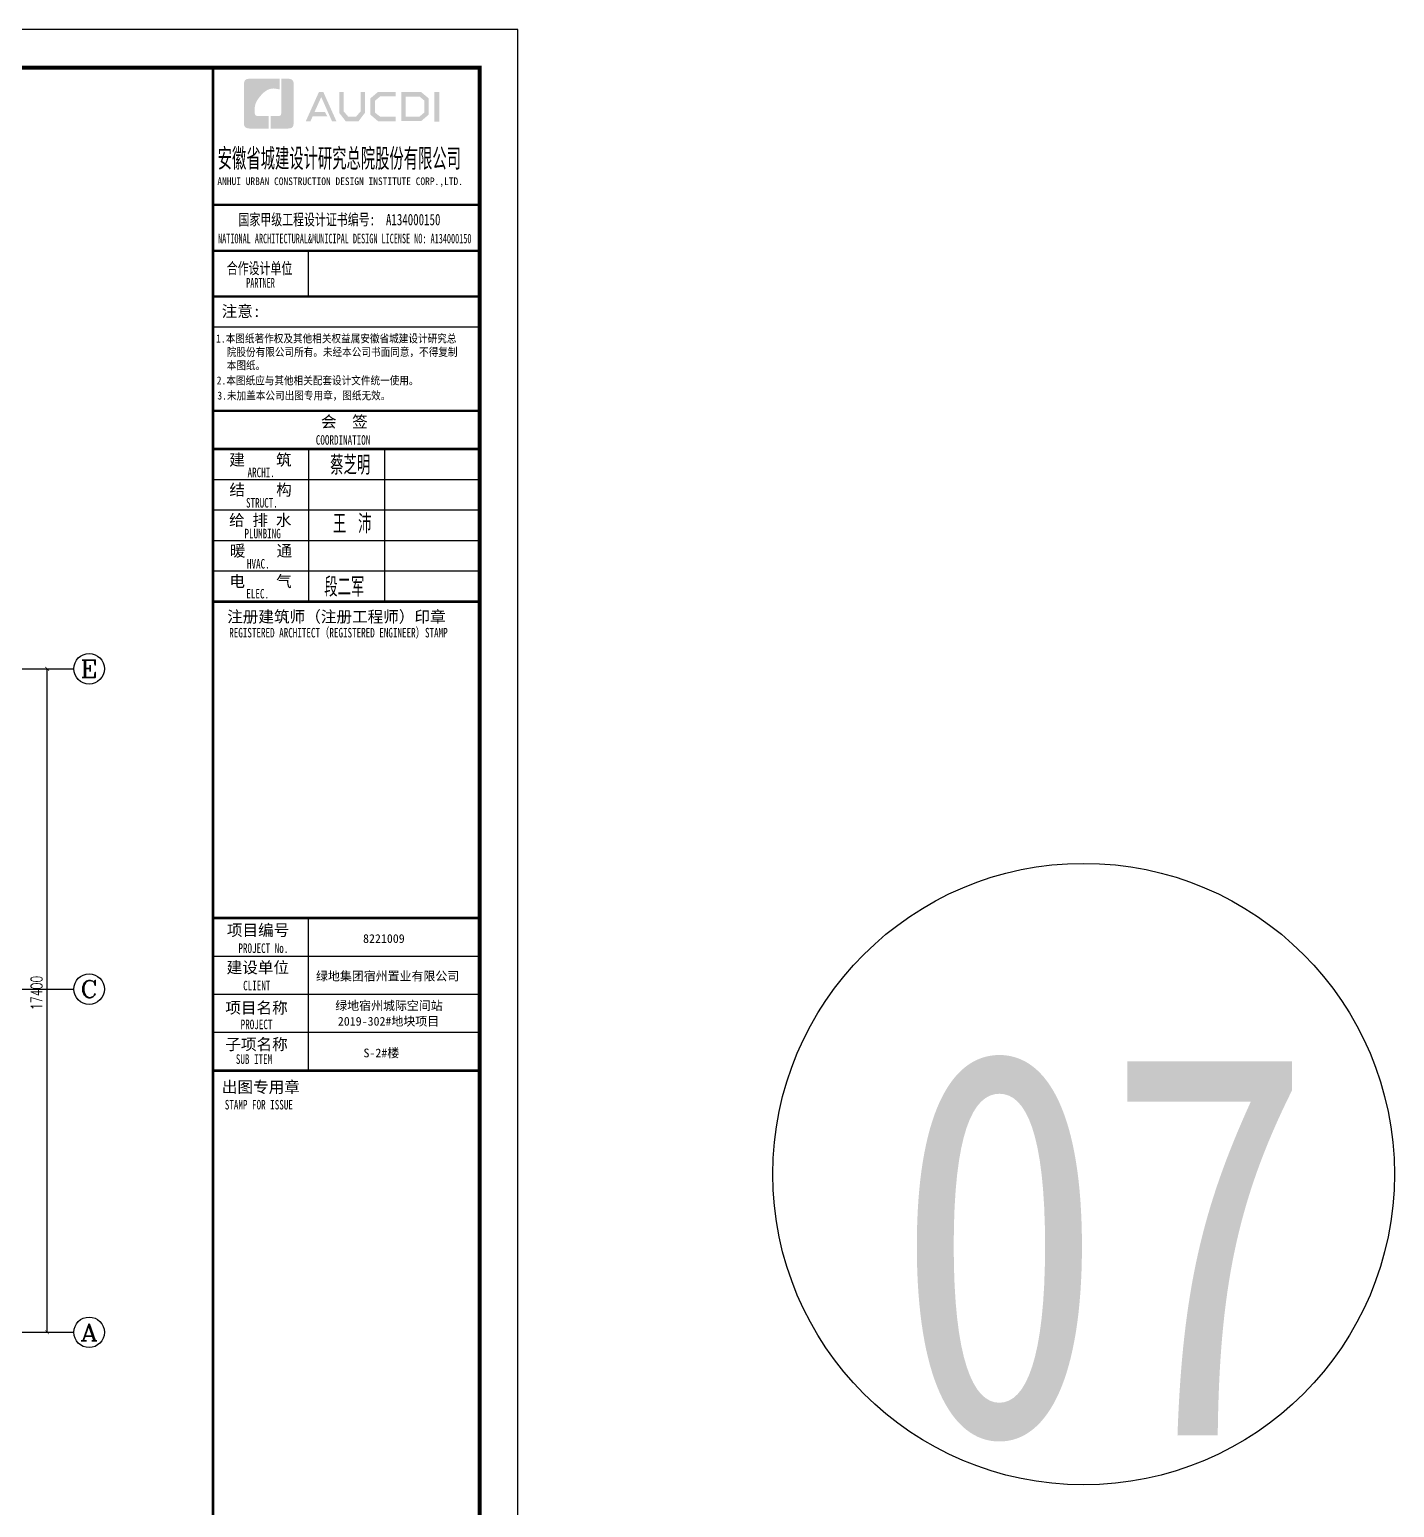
# Model space of a CAD drawing. Extents: x 169490 to 7584583, y -2399407 to 1374371.
# Drawn here: x 1778595 to 1814379, y 738790 to 777546 of the extents above; entities that cross this region are included whole.
import ezdxf
from ezdxf.enums import TextEntityAlignment as Align

# ---------------------------------------------------------------- set-up
doc = ezdxf.new("R2010")
doc.units = 0
doc.header["$LTSCALE"] = 100
doc.layers.get('0').update_dxf_attribs({"linetype": 'CONTINUOUS'})
doc.layers.get('DEFPOINTS').update_dxf_attribs({"linetype": 'CONTINUOUS'})
for name, color, linetype in [('AXIS', 3, 'CONTINUOUS'), ('AXIS_TEXT', 4, 'CONTINUOUS'), ('C-AXIS(轴号)', 3, 'CONTINUOUS'), ('C-AXIS-T(字)', 7, 'CONTINUOUS'), ('TEXT', 7, 'CONTINUOUS'), ('图框', 140, 'CONTINUOUS'), ('图签文字', 147, 'CONTINUOUS')]:
    doc.layers.add(name, color=color, linetype=linetype)
doc.layers.add('图签', color=147, linetype='CONTINUOUS', lineweight=18)
doc.layers.add('砼柱', color=2, linetype='CONTINUOUS', lineweight=35)
doc.styles.add('_TCH_AXIS', font='COMPLEX', dxfattribs={"bigfont": 'GBCBIG'})
doc.styles.add('_TCH_DIM_T3', font='SIMPLEX.shx', dxfattribs={"width": 0.705882, "bigfont": 'GBCBIG.shx'})
doc.styles.add('COMPLEX', font='COMPLEX')
doc.styles.add('HT', font='simhei.ttf')
doc.styles.add('宋体', font='')
doc.styles.add('建筑图签-1', font='simhei.ttf', dxfattribs={"width": 0.7})
doc.styles.add('建筑图签-2', font='TXT.shx', dxfattribs={"width": 0.5, "bigfont": 'HZTXT.shx'})
doc.styles.add('黑体', font='simhei.ttf', dxfattribs={"width": 0.7})
doc.styles.get('宋体').set_extended_font_data('SimSun')
doc.dimstyles.new('_TCH_ARCH&&100', dxfattribs={"dimtxt": 297.5, "dimasz": 100, "dimexe": 250, "dimexo": 300, "dimgap": 100, "dimtad": 1, "dimdec": 0, "dimzin": 0, "dimdsep": 46, "dimtxsty": '_TCH_DIM_T3', "dimblk": 'ARCHTICK', "dimcen": 0.09, "dimclrt": 7, "dimazin": 2, "dimtfac": 1, "dimtdec": 0, "dimtix": 1, "dimtmove": 2, "dimatfit": 3, "dimfxl": 1, "dimtolj": 1, "dimtzin": 0, "dimarcsym": 0})

# ---------------------------------------------------------------- blocks, each defined once
blk = doc.blocks.new('_ARCHTICK')
at = {"const_width": 0.15}
blk.add_lwpolyline([(-0.5, -0.5), (0.5, 0.5)], dxfattribs=at)
blk = doc.blocks.new('*D1804')
at = {"layer": 'AXIS', "color": 0, "lineweight": -2, "transparency": 16777216}
for p, q in [((1776056, 760783), (1779306, 760783)), ((1779056, 743383), (1779056, 760783)), ((1776056, 743383), (1779306, 743383))]:
    blk.add_line(p, q, dxfattribs=at)
at = {"layer": 'DEFPOINTS', "color": 0, "transparency": 16777216}
for p in [(1775756, 760783), (1779056, 760783), (1775756, 743383)]:
    blk.add_point(p, dxfattribs=at)
at = {"layer": 'AXIS', "color": 0, "lineweight": -2, "transparency": 16777216, "xscale": 100, "yscale": 100, "zscale": 100}
for p, rotation in [((1779056, 760783), 90), ((1779056, 743383), 270)]:
    blk.add_blockref('_ARCHTICK', p, dxfattribs=dict(at, rotation=rotation))
at = {"layer": 'AXIS', "color": 7, "transparency": 16777216, "insert": (1778781, 752283), "char_height": 297.5, "attachment_point": 5, "rotation": 90, "style": '_TCH_DIM_T3'}
blk.add_mtext('\\A1;17400', dxfattribs=at)
blk = doc.blocks.new('_AXISO')
blk.add_circle((0, 0), 0.5)
at = {"layer": 'AXIS_TEXT', "style": 'COMPLEX', "width": 1.041667}
blk.add_attdef('A', text='', height=0.56, dxfattribs=at).set_placement((-0.25, -0.28), (0.25, -0.28), align=Align.FIT)
blk = doc.blocks.new('院标1')
h = blk.add_hatch(color=150)
h.dxf.hatch_style = 1
h.set_gradient(color1=(33, 113, 253), color2=(33, 113, 253), tint=1, name='INVCURVED')
edge = h.paths.add_edge_path()
edge.add_spline(control_points=[(116373, 648379), (116379, 648379), (116382, 648379), (116391, 648379), (116391, 648379), (116391, 648379), (116616, 648379), (116616, 648379), (116616, 648379), (116616, 648379), (116616, 648054), (116616, 648054), (116616, 648054), (116616, 648054), (116108, 648054), (116108, 648054), (116108, 648054), (116028, 648054), (115963, 648111), (115963, 648199), (115963, 648199), (115963, 648199), (115963, 649215), (115963, 649215), (115963, 649215), (115963, 649295), (116018, 649360), (116108, 649360), (116108, 649360), (116108, 649360), (116897, 649360), (116897, 649360), (116897, 649360), (116897, 649360), (116897, 649080), (116897, 649080), (116897, 649080), (116897, 649080), (116566, 649140), (116356, 648859), (116356, 648859), (116245, 648719), (116240, 648545), (116247, 648466), (116247, 648466), (116254, 648386), (116247, 648466), (116247, 648466), (116247, 648466), (116247, 648466), (116258, 648374), (116373, 648379)], knot_values=[0, 0, 0, 0, 0.071429, 0.071429, 0.071429, 0.107143, 0.142857, 0.142857, 0.142857, 0.178571, 0.214286, 0.214286, 0.214286, 0.25, 0.285714, 0.285714, 0.285714, 0.321429, 0.357143, 0.357143, 0.357143, 0.392857, 0.428571, 0.428571, 0.428571, 0.464286, 0.5, 0.5, 0.5, 0.535714, 0.571429, 0.571429, 0.571429, 0.607143, 0.642857, 0.642857, 0.642857, 0.678571, 0.714286, 0.714286, 0.714286, 0.75, 0.785714, 0.785714, 0.785714, 0.821429, 0.857143, 0.857143, 0.857143, 0.928571, 1, 1, 1, 1], degree=3, periodic=0)
h = blk.add_hatch(color=150)
h.dxf.hatch_style = 1
h.set_gradient(color1=(33, 113, 253), color2=(33, 113, 253), tint=1, name='INVCURVED')
edge = h.paths.add_edge_path()
edge.add_spline(control_points=[(117268, 649215), (117268, 649215), (117268, 648199), (117268, 648199), (117268, 648199), (117268, 648114), (117212, 648054), (117123, 648054), (117123, 648054), (117123, 648054), (116663, 648054), (116663, 648054), (116663, 648054), (116663, 648054), (116663, 648379), (116663, 648379), (116663, 648379), (116663, 648379), (116865, 648379), (116865, 648379), (116865, 648379), (116907, 648379), (116941, 648413), (116941, 648455), (116941, 648455), (116941, 648455), (116941, 649360), (116941, 649360), (116941, 649360), (116941, 649360), (117123, 649360), (117123, 649360), (117123, 649360), (117204, 649360), (117268, 649306), (117268, 649215)], knot_values=[0, 0, 0, 0, 0.1, 0.1, 0.1, 0.15, 0.2, 0.2, 0.2, 0.25, 0.3, 0.3, 0.3, 0.35, 0.4, 0.4, 0.4, 0.45, 0.5, 0.5, 0.5, 0.55, 0.6, 0.6, 0.6, 0.65, 0.7, 0.7, 0.7, 0.75, 0.8, 0.8, 0.8, 0.9, 1, 1, 1, 1], degree=3, periodic=0)

msp = doc.modelspace()

# ---------------------------------------------------------------- hatches: boundary and pattern name
at = {"layer": '图框'}
h = msp.add_hatch(color=256, dxfattribs=at)
h.paths.add_polyline_path([(1789209.4, 775904), (1789335, 775904), (1789335, 775133.7), (1789209.4, 775133.7)])
h.paths.add_polyline_path([(1788456.7, 775787.4), (1788456.7, 775261.4), (1788817.2, 775261.4), (1788941.4, 775368.1), (1788941.4, 775686.7), (1788821, 775787.4)], flags=16)
h.paths.add_polyline_path([(1788338.6, 775905.4), (1788338.6, 775143.3), (1788861, 775143.3), (1789059.5, 775313.8), (1789059.5, 775741.9), (1788863.8, 775905.4)])
h.paths.add_polyline_path([(1788195.7, 775909.1), (1788195.7, 775793.8), (1787788.6, 775793.8), (1787655.8, 775682.9), (1787655.8, 775363.1), (1787788.6, 775260.8), (1788197.9, 775260.8), (1788197.9, 775139), (1787734.2, 775139), (1787531.7, 775313), (1787531.7, 775741.6), (1787729.8, 775909.1)])
h.paths.add_polyline_path([(1786712.8, 775907.3), (1786833.4, 775907.3), (1786833.4, 775396.7), (1786947.4, 775265.2), (1787158, 775265.2), (1787272, 775396.7), (1787272, 775907.3), (1787386.1, 775907.3), (1787386.1, 775359.4), (1787221.6, 775142.5), (1786883.8, 775142.5), (1786712.8, 775361.6)])
h.paths.add_polyline_path([(1786180.9, 775906), (1786297.9, 775906), (1786639.9, 775141.7), (1786524.2, 775141.7), (1786242.8, 775775.8), (1786067.6, 775387.5), (1786339.2, 775387.5), (1786399.8, 775272.3), (1786018.8, 775272.3), (1785960.2, 775139.6), (1785837.1, 775139.6)])

# ---------------------------------------------------------------- linework, layer by layer
at = {"layer": 'C-AXIS(轴号)'}
for p, q in [((1775755.9, 760783), (1779755.9, 760783)), ((1775755.9, 752383), (1779755.9, 752383)), ((1775755.9, 743383), (1779755.9, 743383))]:
    msp.add_line(p, q, dxfattribs=at)
at = {"layer": 'TEXT', "color": 1}
msp.add_circle((1806231.2, 747532.5), 8148.1, dxfattribs=at)
at = {"layer": '图框'}
for p, q in [((1783400.9, 772945.8), (1790400.9, 772945.8)), ((1783400.9, 772945.8), (1790400.9, 772945.8)), ((1783400.9, 771745.8), (1790400.9, 771745.8))]:
    msp.add_line(p, q, dxfattribs=at)
msp.add_lwpolyline([(1707296, 718145.5), (1791396, 718145.5), (1791396, 777545.5), (1707296, 777545.5)], close=True, dxfattribs=at)
at = {"layer": '图框', "const_width": 100}
msp.add_lwpolyline([(1709796, 719145.5), (1790396, 719145.5), (1790396, 776545.5), (1709796, 776545.5)], close=True, dxfattribs=at)
at = {"layer": '图框'}
for points, const_width in [([(1783400.9, 719145.5), (1783400.9, 776545.5)], 70), ([(1783400.9, 772945.8), (1790400.9, 772945.8)], 60), ([(1783400.9, 771745.8), (1790400.9, 771745.8)], 60), ([(1783400.9, 771745.8), (1790400.9, 771745.8)], 60), ([(1785900.9, 771745.8), (1785900.9, 770545.8)], 35), ([(1783400.9, 770545.8), (1790400.9, 770545.8)], 60), ([(1783400.9, 770545.8), (1790400.9, 770545.8)], 60), ([(1783400.9, 769745), (1790400.9, 769745)], 35), ([(1783409.4, 767545.8), (1790409.4, 767545.8)], 60), ([(1783409.4, 766545.8), (1790409.4, 766545.8)], 70), ([(1783409.4, 766545.8), (1790409.4, 766545.8)], 70), ([(1785909.4, 766545.8), (1785909.4, 762545.8)], 35), ([(1787909.4, 766545.8), (1787909.4, 762545.8)], 35), ([(1783409.4, 765745.8), (1790409.4, 765745.8)], 35), ([(1783409.4, 764945.8), (1790409.4, 764945.8)], 35), ([(1783409.4, 764145.8), (1790409.4, 764145.8)], 35), ([(1783409.4, 763345.8), (1790409.4, 763345.8)], 35), ([(1783409.4, 762545.8), (1790409.4, 762545.8)], 70), ([(1783400.9, 754245.8), (1790400.9, 754245.8)], 70), ([(1783400.9, 754245.8), (1790400.9, 754245.8)], 70), ([(1785900.9, 750245.8), (1785900.9, 754245.8)], 35), ([(1783400.9, 753245.8), (1790400.9, 753245.8)], 35), ([(1783400.9, 752245.8), (1790400.9, 752245.8)], 35), ([(1783400.9, 751245.8), (1790400.9, 751245.8)], 35), ([(1790400.9, 750245.8), (1783400.9, 750245.8)], 70)]:
    msp.add_lwpolyline(points, dxfattribs=dict(at, const_width=const_width))
at = {"layer": '砼柱', "ltscale": 10}
msp.add_lwpolyline([(1709796, 776545.5), (1783400.9, 776545.5), (1783400.9, 719145.5), (1709796, 719145.5)], close=True, dxfattribs=at)

# ---------------------------------------------------------------- block references
msp.add_blockref('院标1', (1668252.1, 126896.4))
at = {"layer": 'C-AXIS(轴号)'}
ref = msp.add_blockref('_AXISO', (1780155.9, 760783), dxfattribs=dict(at, xscale=800, yscale=800, zscale=800))
ref.add_attrib('A', 'E', dxfattribs={"layer": 'C-AXIS-T(字)', "height": 452.5, "style": '_TCH_AXIS', "width": 1.3125}).set_placement((1779929.6, 760556.7), (1780382.1, 760556.7), align=Align.FIT)
ref = msp.add_blockref('_AXISO', (1780155.9, 752383), dxfattribs=dict(at, xscale=800, yscale=800, zscale=800))
ref.add_attrib('A', 'C', dxfattribs={"layer": 'C-AXIS-T(字)', "height": 452.5, "style": '_TCH_AXIS', "width": 1.4}).set_placement((1779929.6, 752156.7), (1780382.1, 752156.7), align=Align.FIT)
ref = msp.add_blockref('_AXISO', (1780155.9, 743383), dxfattribs=dict(at, xscale=800, yscale=800, zscale=800))
ref.add_attrib('A', 'A', dxfattribs={"layer": 'C-AXIS-T(字)', "height": 452.5, "style": '_TCH_AXIS', "width": 1.166667}).set_placement((1779929.6, 743156.7), (1780382.1, 743156.7), align=Align.FIT)

# ---------------------------------------------------------------- texts
at = {"layer": 'TEXT', "color": 1, "style": '黑体', "width": 0.8}
msp.add_text('07', height=10094.18, dxfattribs=at).set_placement((1801275.4, 740684.3))
at = {"layer": '图框'}
for s, height, style, width, p in [('ANHUI URBAN CONSTRUCTION DESIGN INSTITUTE CORP.,LTD.', 200, '建筑图签-1', 0.91, (1783519.4, 773467.7)), ('NATIONAL ARCHITECTURAL&MUNICIPAL DESIGN LICENSE NO: A134000150', 250, '建筑图签-1', 0.6, (1783537.7, 771940.1)), ('PARTNER', 250, '建筑图签-1', 0.6, (1784275.7, 770779.1)), ('1.本图纸著作权及其他相关权益属安徽省城建设计研究总', 210, 'HT', 0.88, (1783486.6, 769338.9)), ('院股份有限公司所有。未经本公司书面同意，不得复制', 210, 'HT', 0.88, (1783766, 768984.5)), ('本图纸。', 210, 'HT', 0.88, (1783766, 768634.5)), (' 2.本图纸应与其他相关配套设计文件统一使用。 ', 210, 'HT', 0.88, (1783375.8, 768237.8)), ('3.未加盖本公司出图专用章，图纸无效。', 210, 'HT', 0.88, (1783518.9, 767843.1)), ('COORDINATION', 250, '建筑图签-1', 0.7, (1786100.6, 766658.7)), ('ARCHI.', 250, '建筑图签-1', 0.7, (1784310.4, 765807.3)), ('STRUCT.', 250, '建筑图签-1', 0.7, (1784270.8, 765010.4)), ('PLUMBING', 250, '建筑图签-1', 0.7, (1784230.1, 764204)), ('HVAC.', 250, '建筑图签-1', 0.7, (1784294.8, 763410.8)), ('ELEC.', 250, '建筑图签-1', 0.7, (1784279.4, 762626)), ('REGISTERED ARCHITECT（REGISTERED ENGINEER）STAMP', 250, '建筑图签-1', 0.7, (1783829.8, 761604.2)), ('PROJECT No.', 250, '建筑图签-1', 0.7, (1784070.6, 753330.6, -1799)), ('CLIENT', 250, '建筑图签-1', 0.7, (1784194.7, 752351.5)), ('PROJECT', 250, '建筑图签-1', 0.7, (1784129.8, 751332.3)), ('SUB ITEM', 250, '建筑图签-1', 0.7, (1784003.3, 750421.2)), ('STAMP FOR ISSUE', 250, '建筑图签-1', 0.7, (1783713.7, 749226.8))]:
    msp.add_text(s, height=height, dxfattribs=dict(at, style=style, width=width)).set_placement(p)
at = {"layer": '图签', "color": 2, "style": '宋体'}
for s, height, p in [('8221009', 229.34, (1787338.4, 753593.3)), ('绿地集团宿州置业有限公司', 229.345, (1786106.1, 752607.5)), ('绿地宿州城际空间站', 229.34, (1786610.8, 751833.2)), ('2019-302#地块项目', 229.345, (1786678, 751424.1)), ('S-2#楼', 229.34, (1787350.1, 750593.3))]:
    msp.add_text(s, height=height, dxfattribs=at).set_placement(p)
at = {"layer": '图签文字', "color": 7, "style": '建筑图签-1'}
for s, height, width, p in [('安徽省城建设计研究总院股份有限公司', 500, 0.55, (1783529, 773922.6)), ('国家甲级工程设计证书编号:  A134000150', 300, 0.7, (1784073.1, 772412.9)), ('合作设计单位', 300, 0.7, (1783765.9, 771135.8))]:
    msp.add_text(s, height=height, dxfattribs=dict(at, width=width)).set_placement(p)
for s, p in [('注意:', (1783632.4, 770008.8)), ('会  签', (1786235.5, 767113.1)), ('建    筑', (1783830.6, 766112.3)), ('结    构', (1783835.2, 765324.8)), ('给 排 水', (1783826, 764530.9)), ('暖    通', (1783844.2, 763727.8)), ('电    气', (1783834.4, 762927.6)), ('注册建筑师（注册工程师）印章', (1783776.4, 761999.3)), ('项目编号', (1783768.9, 753778)), ('建设单位', (1783761.1, 752800.6)), ('项目名称', (1783727.6, 751742.6)), ('子项名称', (1783727.6, 750785.9)), ('出图专用章', (1783636.8, 749663.6))]:
    msp.add_text(s, height=300, dxfattribs=at).set_placement(p)
at = {"layer": '图签文字', "color": 1, "style": '建筑图签-2', "width": 0.7}
for s, p in [('蔡芝明', (1786475.5, 765873.6)), ('王 沛', (1786546.6, 764332.7)), ('段二军', (1786321.7, 762677.1))]:
    msp.add_text(s, height=500, dxfattribs=at).set_placement(p)

# ---------------------------------------------------------------- dimensions: what is measured, and where the dimension line sits
at = {"layer": 'AXIS'}
dim = msp.add_linear_dim(base=(1779055.9, 760783), p1=(1775755.9, 743383), p2=(1775755.9, 760783), angle=90, dimstyle='_TCH_ARCH&&100', dxfattribs=at)
dim.commit()
dim.dimension.update_dxf_attribs({"geometry": '*D1804', "text_midpoint": (1778780.9, 752283), "dimtype": 161})

doc.saveas('drawing.dxf')
